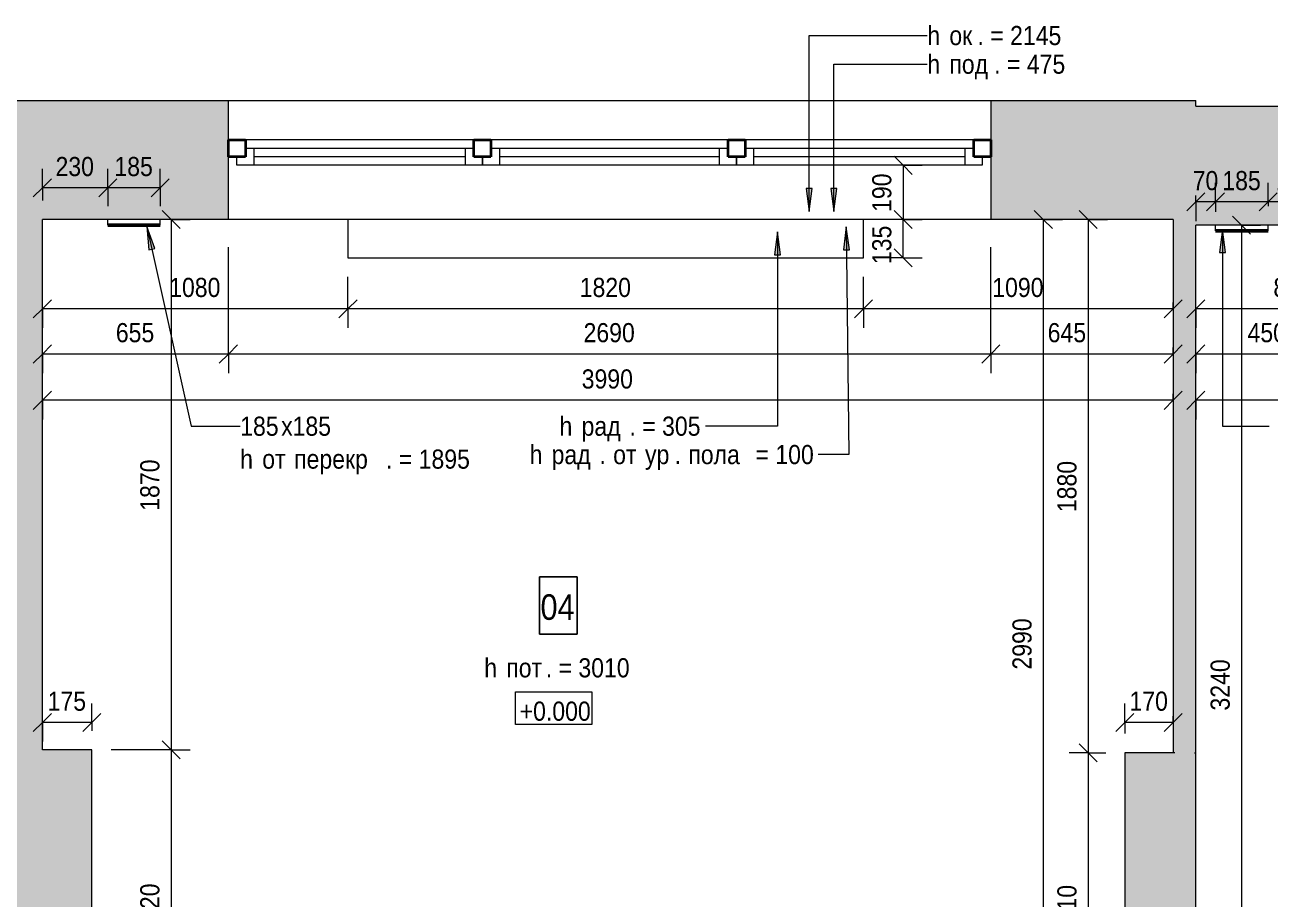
# Model space of a CAD drawing. Header units: millimetres. Extents: x 13896 to 30347, y -17371 to -9261.
# Drawn here: x 22362 to 26754, y -12343 to -9261 of the extents above; entities that cross this region are included whole.
import ezdxf

# ---------------------------------------------------------------- set-up
doc = ezdxf.new("R2010")
doc.units = ezdxf.units.MM
for name, color, linetype, lineweight in [('_ Окна', 7, 'Continuous', 35), ('Аннотация', 7, 'Continuous', 9), ('Марки помещений', 7, 'Continuous', 18), ('Окна', 7, 'Continuous', 20), ('Размеры', 7, 'Continuous', 9), ('Размеры-45', 7, 'Continuous', 9), ('Стены внутренние', 7, 'Continuous', 20), ('Узлы', 7, 'Continuous', 20)]:
    doc.layers.add(name, color=color, linetype=linetype, lineweight=lineweight)
doc.layers.add('Линии', color=94, linetype='Continuous', lineweight=9, true_color=0x00a600)
doc.styles.add('Century Gothic', font='GOTHIC.TTF', dxfattribs={"width": 0.9, "height": 67.5})
doc.styles.add('Century Gothic_1', font='GOTHIC.TTF', dxfattribs={"width": 0.9, "height": 90})
doc.dimstyles.new('GOT_1_5_округ_до_5', dxfattribs={"dimscale": 304.8, "dimtxt": 70.481358, "dimasz": 0.20876, "dimexe": 0.221457, "dimexo": 0.221457, "dimgap": 0.073819, "dimtad": 1, "dimdec": 0, "dimrnd": 5, "dimdsep": 46, "dimtxsty": 'Century Gothic', "dimblk1": 'OBLIQUE', "dimblk2": 'OBLIQUE', "dimsah": 1, "dimcen": 0.09, "dimazin": 0, "dimtfac": 1, "dimtdec": 4, "dimtix": 1, "dimtmove": 0, "dimatfit": 3, "dimfxl": 1, "dimtvp": 1, "dimtolj": 1, "dimtzin": 0, "dimarcsym": 2})
doc.dimstyles.new('GOT_1_5_округ_до_5_1', dxfattribs={"dimscale": 304.8, "dimtxt": 70.481358, "dimasz": 0.20876, "dimexe": 0.221457, "dimexo": 0.221457, "dimgap": 0.073819, "dimtad": 1, "dimdec": 0, "dimrnd": 5, "dimdsep": 46, "dimtxsty": 'Century Gothic', "dimblk1": 'OBLIQUE', "dimblk2": 'OBLIQUE', "dimsah": 1, "dimcen": 0.09, "dimazin": 0, "dimtfac": 1, "dimtdec": 4, "dimtix": 1, "dimtmove": 2, "dimatfit": 3, "dimfxl": 1, "dimtvp": 1, "dimtolj": 1, "dimtzin": 0, "dimarcsym": 2})

# ---------------------------------------------------------------- blocks, each defined once
blk = doc.blocks.new('w3 - w3 2-6168632-02_Обмерочный план')
at = {"layer": '_ Окна', "lineweight": 9}
for p, q in [((-1100, 18.8), (-1040, 18.8)), ((-1100, -11.2), (-1100, 18.8)), ((-1040, 18.8), (-1040, -41.2)), ((-293.7, 18.8), (-233.7, 18.8)), ((-293.7, -41.2), (-293.7, 18.8)), ((-233.7, 18.8), (-233.7, -11.2)), ((-233.7, 18.8), (-173.7, 18.8)), ((-233.7, -11.2), (-233.7, 18.8)), ((-173.7, 18.8), (-173.7, -41.2)), ((602.7, 18.8), (662.7, 18.8)), ((602.7, -41.2), (602.7, 18.8)), ((662.7, 18.8), (722.7, 18.8)), ((662.7, -11.2), (662.7, 18.8)), ((662.7, 18.8), (662.7, -11.2)), ((722.7, 18.8), (722.7, -41.2)), ((1469, 18.8), (1529, 18.8)), ((1469, -41.2), (1469, 18.8)), ((1529, 18.8), (1529, -11.2)), ((-1070, -11.2), (-1100, -11.2)), ((-1070, -41.2), (-1070, -11.2)), ((-1040, -41.2), (-1070, -41.2)), ((-263.7, -41.2), (-293.7, -41.2)), ((-263.7, -11.2), (-263.7, -41.2)), ((-233.7, -11.2), (-263.7, -11.2)), ((-203.7, -11.2), (-233.7, -11.2)), ((-203.7, -41.2), (-203.7, -11.2)), ((-173.7, -41.2), (-203.7, -41.2)), ((632.7, -41.2), (602.7, -41.2)), ((632.7, -11.2), (632.7, -41.2)), ((662.7, -11.2), (632.7, -11.2)), ((692.7, -11.2), (662.7, -11.2)), ((692.7, -41.2), (692.7, -11.2)), ((722.7, -41.2), (692.7, -41.2)), ((1499, -41.2), (1469, -41.2)), ((1499, -11.2), (1499, -41.2)), ((1529, -11.2), (1499, -11.2))]:
    blk.add_line(p, q, dxfattribs=at)
at = {"layer": '_ Окна'}
for p, q in [((-1130, -71.2), (-1130, -11.2)), ((-1130, -11.2), (-1070, -11.2)), ((-1070, -11.2), (-1070, -71.2)), ((-263.7, -11.2), (-203.7, -11.2)), ((-263.7, -71.2), (-263.7, -11.2)), ((-203.7, -11.2), (-203.7, -71.2)), ((632.7, -11.2), (692.7, -11.2)), ((632.7, -71.2), (632.7, -11.2)), ((692.7, -11.2), (692.7, -71.2)), ((1499, -71.2), (1499, -11.2)), ((1499, -11.2), (1559, -11.2)), ((1559, -11.2), (1559, -71.2)), ((-1070, -71.2), (-1130, -71.2)), ((-203.7, -71.2), (-263.7, -71.2)), ((692.7, -71.2), (632.7, -71.2)), ((1559, -71.2), (1499, -71.2))]:
    blk.add_line(p, q, dxfattribs=at)
at = {"layer": 'Окна', "lineweight": 9}
for p, q in [((-1040, 18.8), (-293.7, 18.8)), ((-173.7, 18.8), (602.7, 18.8)), ((722.7, 18.8), (1469, 18.8)), ((-293.7, -41.2), (-1040, -41.2)), ((602.7, -41.2), (-173.7, -41.2)), ((1469, -41.2), (722.7, -41.2))]:
    blk.add_line(p, q, dxfattribs=at)
at = {"layer": 'Окна'}
for p, q in [((-1040, -11.2), (-293.7, -11.2)), ((-173.7, -11.2), (602.7, -11.2)), ((722.7, -11.2), (1469, -11.2)), ((-1070, -71.2), (-263.7, -71.2)), ((-203.7, -71.2), (632.7, -71.2)), ((692.7, -71.2), (1499, -71.2))]:
    blk.add_line(p, q, dxfattribs=at)
blk = doc.blocks.new('DIMBLOCK1-02_Обмерочный план')
at = {"layer": 'Размеры-45'}
for p, q in [((22598.8, -11720.5), (22598.8, -11653)), ((22423.8, -11720.5), (22423.8, -11698)), ((22598.8, -11720.5), (22423.8, -11720.5)), ((22423.8, -11720.5), (22423.8, -11788)), ((22598.8, -11720.5), (22598.8, -11749.6))]:
    blk.add_line(p, q, dxfattribs=at)
at = {"layer": 'Размеры-45', "lineweight": 18}
for p, q in [((22423.8, -11720.5), (22392, -11752.3)), ((22423.8, -11720.5), (22455.6, -11688.7)), ((22598.8, -11720.5), (22567, -11752.3)), ((22598.8, -11720.5), (22630.6, -11688.7))]:
    blk.add_line(p, q, dxfattribs=at)
at = {"layer": 'Размеры-45', "color": 0, "insert": (22442.5, -11611.5), "char_height": 67.5, "width": 165.128, "attachment_point": 1, "line_spacing_factor": 0.984502, "style": 'Century Gothic'}
blk.add_mtext('175', dxfattribs=at)
blk = doc.blocks.new('_Oblique')
at = {"color": 0, "linetype": 'ByBlock', "lineweight": -2}
blk.add_line((-0.5, -0.5), (0.5, 0.5), dxfattribs=at)
blk = doc.blocks.new('DIMBLOCK9-02_Обмерочный план')
at = {"layer": 'Размеры-45'}
for p, q in [((26241.8, -11720.5), (26241.8, -11653)), ((26411.8, -11720.5), (26241.8, -11720.5)), ((26241.8, -11720.5), (26241.8, -11759.6)), ((26411.8, -11720.5), (26411.8, -11698)), ((26411.8, -11720.5), (26411.8, -11788))]:
    blk.add_line(p, q, dxfattribs=at)
at = {"layer": 'Размеры-45', "lineweight": 18}
for p, q in [((26241.8, -11720.5), (26210, -11752.3)), ((26241.8, -11720.5), (26273.6, -11688.7)), ((26411.8, -11720.5), (26380, -11752.3)), ((26411.8, -11720.5), (26443.6, -11688.7))]:
    blk.add_line(p, q, dxfattribs=at)
at = {"layer": 'Размеры-45', "color": 0, "insert": (26258, -11611.5), "char_height": 67.5, "width": 165.128, "attachment_point": 1, "line_spacing_factor": 0.984502, "style": 'Century Gothic'}
blk.add_mtext('170', dxfattribs=at)
blk = doc.blocks.new('DIMBLOCK14-02_Обмерочный план')
at = {"layer": 'Размеры-45'}
for p, q in [((26939.8, -10421.2), (26939.8, -10064.6)), ((26491.8, -10421.2), (26491.8, -10398.7)), ((26939.8, -10421.2), (26491.8, -10421.2)), ((26491.8, -10421.2), (26491.8, -10488.7)), ((26939.8, -10421.2), (26939.8, -10488.7))]:
    blk.add_line(p, q, dxfattribs=at)
at = {"layer": 'Размеры-45', "lineweight": 18}
for p, q in [((26491.8, -10421.2), (26523.6, -10389.4)), ((26939.8, -10421.2), (26971.6, -10389.4)), ((26491.8, -10421.2), (26460, -10453)), ((26939.8, -10421.2), (26908, -10453))]:
    blk.add_line(p, q, dxfattribs=at)
at = {"layer": 'Размеры-45', "color": 0, "insert": (26674.4, -10312.2), "char_height": 67.5, "width": 165.128, "attachment_point": 1, "line_spacing_factor": 0.984502, "style": 'Century Gothic'}
blk.add_mtext('450', dxfattribs=at)
blk = doc.blocks.new('DIMBLOCK19-02_Обмерочный план')
at = {"layer": 'Размеры-45', "lineweight": 18}
for p, q in [((26491.8, -10584.5), (26523.6, -10552.6)), ((30101.8, -10584.5), (30133.6, -10552.6)), ((26491.8, -10584.5), (26460, -10616.3)), ((30101.8, -10584.5), (30070, -10616.3))]:
    blk.add_line(p, q, dxfattribs=at)
at = {"layer": 'Размеры-45'}
for p, q in [((26491.8, -10584.5), (26491.8, -10562)), ((30101.8, -10584.5), (30101.8, -10562)), ((30101.8, -10584.5), (26491.8, -10584.5)), ((26491.8, -10584.5), (26491.8, -10652)), ((30101.8, -10584.5), (30101.8, -10652))]:
    blk.add_line(p, q, dxfattribs=at)
at = {"layer": 'Размеры-45', "color": 0, "insert": (28205.1, -10475.4), "char_height": 67.5, "width": 220.17, "attachment_point": 1, "line_spacing_factor": 0.984502, "style": 'Century Gothic'}
blk.add_mtext('3610', dxfattribs=at)
blk = doc.blocks.new('DIMBLOCK20-02_Обмерочный план')
at = {"layer": 'Размеры-45', "lineweight": 18}
for p, q in [((26653.2, -9967.1), (26621.4, -9935.3)), ((26653.2, -9967.1), (26685, -9999)), ((26653.2, -13206.1), (26621.4, -13174.3)), ((26653.2, -13206.1), (26685, -13238))]:
    blk.add_line(p, q, dxfattribs=at)
at = {"layer": 'Размеры-45'}
for p, q in [((26653.2, -9967.1), (26630.7, -9967.1)), ((26653.2, -9967.1), (26653.2, -13206.1)), ((26653.2, -9967.1), (26720.7, -9967.1)), ((26653.2, -13206.1), (26559.3, -13206.1)), ((26653.2, -13206.1), (26720.7, -13206.1))]:
    blk.add_line(p, q, dxfattribs=at)
at = {"layer": 'Размеры-45', "color": 0, "insert": (26544.1, -11678.4), "char_height": 67.5, "width": 220.17, "attachment_point": 1, "rotation": 90, "line_spacing_factor": 0.984502, "style": 'Century Gothic'}
blk.add_mtext('3240', dxfattribs=at)
blk = doc.blocks.new('DIMBLOCK26-02_Обмерочный план')
at = {"layer": 'Размеры-45'}
for p, q in [((27291.8, -10261.7), (27291.8, -10169.6)), ((26491.8, -10261.7), (26491.8, -10239.2)), ((27291.8, -10261.7), (26491.8, -10261.7)), ((26491.8, -10261.7), (26491.8, -10329.2)), ((27291.8, -10261.7), (27291.8, -10329.2))]:
    blk.add_line(p, q, dxfattribs=at)
at = {"layer": 'Размеры-45', "lineweight": 18}
for p, q in [((26491.8, -10261.7), (26523.6, -10229.9)), ((27291.8, -10261.7), (27323.6, -10229.9)), ((26491.8, -10261.7), (26460, -10293.5)), ((27291.8, -10261.7), (27260, -10293.5))]:
    blk.add_line(p, q, dxfattribs=at)
at = {"layer": 'Размеры-45', "color": 0, "insert": (26765.6, -10152.7), "char_height": 67.5, "width": 165.128, "attachment_point": 1, "line_spacing_factor": 0.984502, "style": 'Century Gothic'}
blk.add_mtext('800', dxfattribs=at)
blk = doc.blocks.new('DIMBLOCK55-02_Обмерочный план')
at = {"layer": 'Размеры-45'}
for p, q in [((25768.8, -10421.2), (25768.8, -10044.6)), ((26411.8, -10421.2), (26411.8, -10398.7)), ((26411.8, -10421.2), (25768.8, -10421.2)), ((25768.8, -10421.2), (25768.8, -10488.7)), ((26411.8, -10421.2), (26411.8, -10488.7))]:
    blk.add_line(p, q, dxfattribs=at)
at = {"layer": 'Размеры-45', "lineweight": 18}
for p, q in [((25768.8, -10421.2), (25800.6, -10389.4)), ((26411.8, -10421.2), (26443.6, -10389.4)), ((25768.8, -10421.2), (25737, -10453)), ((26411.8, -10421.2), (26380, -10453))]:
    blk.add_line(p, q, dxfattribs=at)
at = {"layer": 'Размеры-45', "color": 0, "insert": (25969.5, -10312.2), "char_height": 67.5, "width": 165.128, "attachment_point": 1, "line_spacing_factor": 0.984502, "style": 'Century Gothic'}
blk.add_mtext('645', dxfattribs=at)
blk = doc.blocks.new('DIMBLOCK56-02_Обмерочный план')
at = {"layer": 'Размеры-45'}
for p, q in [((23079.8, -10421.2), (23079.8, -10044.6)), ((25768.8, -10421.2), (25768.8, -10044.6)), ((25768.8, -10421.2), (23079.8, -10421.2)), ((23079.8, -10421.2), (23079.8, -10488.7)), ((25768.8, -10421.2), (25768.8, -10488.7))]:
    blk.add_line(p, q, dxfattribs=at)
at = {"layer": 'Размеры-45', "lineweight": 18}
for p, q in [((23079.8, -10421.2), (23111.6, -10389.4)), ((25768.8, -10421.2), (25800.6, -10389.4)), ((23079.8, -10421.2), (23048, -10453)), ((25768.8, -10421.2), (25737, -10453))]:
    blk.add_line(p, q, dxfattribs=at)
at = {"layer": 'Размеры-45', "color": 0, "insert": (24332.6, -10312.2), "char_height": 67.5, "width": 220.17, "attachment_point": 1, "line_spacing_factor": 0.984502, "style": 'Century Gothic'}
blk.add_mtext('2690', dxfattribs=at)
blk = doc.blocks.new('DIMBLOCK57-02_Обмерочный план')
at = {"layer": 'Размеры-45'}
for p, q in [((23079.8, -10421.2), (23079.8, -10044.6)), ((22423.8, -10421.2), (22423.8, -10398.7)), ((23079.8, -10421.2), (22423.8, -10421.2)), ((22423.8, -10421.2), (22423.8, -10488.7)), ((23079.8, -10421.2), (23079.8, -10488.7))]:
    blk.add_line(p, q, dxfattribs=at)
at = {"layer": 'Размеры-45', "lineweight": 18}
for p, q in [((22423.8, -10421.2), (22455.6, -10389.4)), ((23079.8, -10421.2), (23111.6, -10389.4)), ((22423.8, -10421.2), (22392, -10453)), ((23079.8, -10421.2), (23048, -10453))]:
    blk.add_line(p, q, dxfattribs=at)
at = {"layer": 'Размеры-45', "color": 0, "insert": (22683, -10312.2), "char_height": 67.5, "width": 165.128, "attachment_point": 1, "line_spacing_factor": 0.984502, "style": 'Century Gothic'}
blk.add_mtext('655', dxfattribs=at)
blk = doc.blocks.new('DIMBLOCK58-02_Обмерочный план')
at = {"layer": 'Размеры-45'}
for p, q in [((23501.8, -10261.7), (23501.8, -10149.6)), ((22423.8, -10261.7), (22423.8, -10239.2)), ((23501.8, -10261.7), (22423.8, -10261.7)), ((22423.8, -10261.7), (22423.8, -10329.2)), ((23501.8, -10261.7), (23501.8, -10329.2))]:
    blk.add_line(p, q, dxfattribs=at)
at = {"layer": 'Размеры-45', "lineweight": 18}
for p, q in [((22423.8, -10261.7), (22455.6, -10229.9)), ((23501.8, -10261.7), (23533.6, -10229.9)), ((22423.8, -10261.7), (22392, -10293.5)), ((23501.8, -10261.7), (23470, -10293.5))]:
    blk.add_line(p, q, dxfattribs=at)
at = {"layer": 'Размеры-45', "color": 0, "insert": (22871.1, -10152.7), "char_height": 67.5, "width": 220.17, "attachment_point": 1, "line_spacing_factor": 0.984502, "style": 'Century Gothic'}
blk.add_mtext('1080', dxfattribs=at)
blk = doc.blocks.new('DIMBLOCK59-02_Обмерочный план')
at = {"layer": 'Размеры-45'}
for p, q in [((25319.8, -10261.7), (25319.8, -10149.6)), ((26411.8, -10261.7), (25319.8, -10261.7)), ((25319.8, -10261.7), (25319.8, -10329.2)), ((26411.8, -10261.7), (26411.8, -10239.2)), ((26411.8, -10261.7), (26411.8, -10329.2))]:
    blk.add_line(p, q, dxfattribs=at)
at = {"layer": 'Размеры-45', "lineweight": 18}
for p, q in [((25319.8, -10261.7), (25351.6, -10229.9)), ((26411.8, -10261.7), (26443.6, -10229.9)), ((25319.8, -10261.7), (25288, -10293.5)), ((26411.8, -10261.7), (26380, -10293.5))]:
    blk.add_line(p, q, dxfattribs=at)
at = {"layer": 'Размеры-45', "color": 0, "insert": (25774.1, -10152.7), "char_height": 67.5, "width": 220.17, "attachment_point": 1, "line_spacing_factor": 0.984502, "style": 'Century Gothic'}
blk.add_mtext('1090', dxfattribs=at)
blk = doc.blocks.new('DIMBLOCK60-02_Обмерочный план')
at = {"layer": 'Размеры-45'}
for p, q in [((23501.8, -10261.7), (23501.8, -10149.6)), ((25319.8, -10261.7), (25319.8, -10149.6)), ((25319.8, -10261.7), (23501.8, -10261.7)), ((23501.8, -10261.7), (23501.8, -10329.2)), ((25319.8, -10261.7), (25319.8, -10329.2))]:
    blk.add_line(p, q, dxfattribs=at)
at = {"layer": 'Размеры-45', "lineweight": 18}
for p, q in [((23501.8, -10261.7), (23533.6, -10229.9)), ((25319.8, -10261.7), (25351.6, -10229.9)), ((23501.8, -10261.7), (23470, -10293.5)), ((25319.8, -10261.7), (25288, -10293.5))]:
    blk.add_line(p, q, dxfattribs=at)
at = {"layer": 'Размеры-45', "color": 0, "insert": (24319.1, -10152.7), "char_height": 67.5, "width": 220.17, "attachment_point": 1, "line_spacing_factor": 0.984502, "style": 'Century Gothic'}
blk.add_mtext('1820', dxfattribs=at)
blk = doc.blocks.new('DIMBLOCK61-02_Обмерочный план')
at = {"layer": 'Размеры-45', "lineweight": 18}
for p, q in [((22423.8, -10584.5), (22455.6, -10552.6)), ((26411.8, -10584.5), (26443.6, -10552.6)), ((22423.8, -10584.5), (22392, -10616.3)), ((26411.8, -10584.5), (26380, -10616.3))]:
    blk.add_line(p, q, dxfattribs=at)
at = {"layer": 'Размеры-45'}
for p, q in [((22423.8, -10584.5), (22423.8, -10562)), ((26411.8, -10584.5), (26411.8, -10562)), ((26411.8, -10584.5), (22423.8, -10584.5)), ((22423.8, -10584.5), (22423.8, -10652)), ((26411.8, -10584.5), (26411.8, -10652))]:
    blk.add_line(p, q, dxfattribs=at)
at = {"layer": 'Размеры-45', "color": 0, "insert": (24326.1, -10475.4), "char_height": 67.5, "width": 220.17, "attachment_point": 1, "line_spacing_factor": 0.984502, "style": 'Century Gothic'}
blk.add_mtext('3990', dxfattribs=at)
blk = doc.blocks.new('DIMBLOCK62-02_Обмерочный план')
at = {"layer": 'Размеры-45', "lineweight": 18}
for p, q in [((22878.1, -9947.1), (22846.3, -9915.3)), ((22878.1, -9947.1), (22909.9, -9979)), ((22878.1, -11817.1), (22846.3, -11785.3)), ((22878.1, -11817.1), (22909.9, -11849))]:
    blk.add_line(p, q, dxfattribs=at)
at = {"layer": 'Размеры-45'}
for p, q in [((22878.1, -9947.1), (22855.6, -9947.1)), ((22878.1, -9947.1), (22878.1, -11817.1)), ((22878.1, -9947.1), (22945.6, -9947.1)), ((22878.1, -11817.1), (22666.3, -11817.1)), ((22878.1, -11817.1), (22945.6, -11817.1))]:
    blk.add_line(p, q, dxfattribs=at)
at = {"layer": 'Размеры-45', "color": 0, "insert": (22769.1, -10973.9), "char_height": 67.5, "width": 220.17, "attachment_point": 1, "rotation": 90, "line_spacing_factor": 0.984502, "style": 'Century Gothic'}
blk.add_mtext('1870', dxfattribs=at)
blk = doc.blocks.new('DIMBLOCK63-02_Обмерочный план')
at = {"layer": 'Размеры-45', "lineweight": 18}
for p, q in [((26112.6, -9947.1), (26080.8, -9915.3)), ((26112.6, -9947.1), (26144.4, -9979)), ((26112.6, -11827.1), (26080.8, -11795.3)), ((26112.6, -11827.1), (26144.4, -11859))]:
    blk.add_line(p, q, dxfattribs=at)
at = {"layer": 'Размеры-45'}
for p, q in [((26112.6, -9947.1), (26090.1, -9947.1)), ((26112.6, -9947.1), (26112.6, -11827.1)), ((26112.6, -9947.1), (26180.1, -9947.1)), ((26112.6, -11827.1), (26045.1, -11827.1)), ((26112.6, -11827.1), (26174.3, -11827.1))]:
    blk.add_line(p, q, dxfattribs=at)
at = {"layer": 'Размеры-45', "color": 0, "insert": (26003.6, -10978.9), "char_height": 67.5, "width": 220.17, "attachment_point": 1, "rotation": 90, "line_spacing_factor": 0.984502, "style": 'Century Gothic'}
blk.add_mtext('1880', dxfattribs=at)
blk = doc.blocks.new('DIMBLOCK64-02_Обмерочный план')
at = {"layer": 'Размеры-45', "lineweight": 18}
for p, q in [((26112.6, -11827.1), (26080.8, -11795.3)), ((26112.6, -11827.1), (26144.4, -11859)), ((26112.6, -12937.1), (26080.8, -12905.3)), ((26112.6, -12937.1), (26144.4, -12969))]:
    blk.add_line(p, q, dxfattribs=at)
at = {"layer": 'Размеры-45'}
for p, q in [((26112.6, -11827.1), (26045.1, -11827.1)), ((26112.6, -11827.1), (26112.6, -12937.1)), ((26112.6, -11827.1), (26174.3, -11827.1)), ((26112.6, -12937.1), (26090.1, -12937.1)), ((26112.6, -12937.1), (26180.1, -12937.1))]:
    blk.add_line(p, q, dxfattribs=at)
at = {"layer": 'Размеры-45', "color": 0, "insert": (26003.6, -12473.9), "char_height": 67.5, "width": 220.17, "attachment_point": 1, "rotation": 90, "line_spacing_factor": 0.984502, "style": 'Century Gothic'}
blk.add_mtext('1110', dxfattribs=at)
blk = doc.blocks.new('DIMBLOCK69-02_Обмерочный план')
at = {"layer": 'Размеры-45', "lineweight": 18}
for p, q in [((22878.1, -11817.1), (22846.3, -11785.3)), ((22878.1, -11817.1), (22909.9, -11849)), ((22878.1, -12937.1), (22846.3, -12905.3)), ((22878.1, -12937.1), (22909.9, -12969))]:
    blk.add_line(p, q, dxfattribs=at)
at = {"layer": 'Размеры-45'}
for p, q in [((22878.1, -11817.1), (22666.3, -11817.1)), ((22878.1, -11817.1), (22878.1, -12937.1)), ((22878.1, -11817.1), (22945.6, -11817.1)), ((22878.1, -12937.1), (22855.6, -12937.1)), ((22878.1, -12937.1), (22945.6, -12937.1))]:
    blk.add_line(p, q, dxfattribs=at)
at = {"layer": 'Размеры-45', "color": 0, "insert": (22769.1, -12468.9), "char_height": 67.5, "width": 220.17, "attachment_point": 1, "rotation": 90, "line_spacing_factor": 0.984502, "style": 'Century Gothic'}
blk.add_mtext('1120', dxfattribs=at)
blk = doc.blocks.new('DIMBLOCK71-02_Обмерочный план')
at = {"layer": 'Размеры-45', "lineweight": 18}
for p, q in [((25954.2, -9947.1), (25922.4, -9915.3)), ((25954.2, -9947.1), (25986.1, -9979)), ((25954.2, -12937.1), (25922.4, -12905.3)), ((25954.2, -12937.1), (25986.1, -12969))]:
    blk.add_line(p, q, dxfattribs=at)
at = {"layer": 'Размеры-45'}
for p, q in [((25954.2, -9947.1), (25931.7, -9947.1)), ((25954.2, -9947.1), (25954.2, -12937.1)), ((25954.2, -9947.1), (26021.7, -9947.1)), ((25954.2, -12937.1), (25931.7, -12937.1)), ((25954.2, -12937.1), (26021.7, -12937.1))]:
    blk.add_line(p, q, dxfattribs=at)
at = {"layer": 'Размеры-45', "color": 0, "insert": (25845.2, -11533.9), "char_height": 67.5, "width": 220.17, "attachment_point": 1, "rotation": 90, "line_spacing_factor": 0.984502, "style": 'Century Gothic'}
blk.add_mtext('2990', dxfattribs=at)
blk = doc.blocks.new('DIMBLOCK72-02_Обмерочный план')
at = {"layer": 'Размеры-45'}
for p, q in [((22654.3, -9835.4), (22654.3, -9767.9)), ((22839.3, -9835.4), (22839.3, -9767.9)), ((22839.3, -9835.4), (22654.3, -9835.4)), ((22654.3, -9835.4), (22654.3, -9899.6)), ((22839.3, -9835.4), (22839.3, -9899.6))]:
    blk.add_line(p, q, dxfattribs=at)
at = {"layer": 'Размеры-45', "lineweight": 18}
for p, q in [((22654.3, -9835.4), (22622.5, -9867.2)), ((22654.3, -9835.4), (22686.1, -9803.6)), ((22839.3, -9835.4), (22807.5, -9867.2)), ((22839.3, -9835.4), (22871.1, -9803.6))]:
    blk.add_line(p, q, dxfattribs=at)
at = {"layer": 'Размеры-45', "color": 0, "insert": (22678, -9726.4), "char_height": 67.5, "width": 165.128, "attachment_point": 1, "line_spacing_factor": 0.984502, "style": 'Century Gothic'}
blk.add_mtext('185', dxfattribs=at)
blk = doc.blocks.new('DIMBLOCK73-02_Обмерочный план')
at = {"layer": 'Размеры-45'}
for p, q in [((22423.8, -9835.4), (22423.8, -9767.9)), ((22654.3, -9835.4), (22654.3, -9767.9)), ((22654.3, -9835.4), (22423.8, -9835.4)), ((22423.8, -9835.4), (22423.8, -9879.6)), ((22654.3, -9835.4), (22654.3, -9899.6))]:
    blk.add_line(p, q, dxfattribs=at)
at = {"layer": 'Размеры-45', "lineweight": 18}
for p, q in [((22423.8, -9835.4), (22392, -9867.2)), ((22423.8, -9835.4), (22455.6, -9803.6)), ((22654.3, -9835.4), (22622.5, -9867.2)), ((22654.3, -9835.4), (22686.1, -9803.6))]:
    blk.add_line(p, q, dxfattribs=at)
at = {"layer": 'Размеры-45', "color": 0, "insert": (22470.3, -9726.4), "char_height": 67.5, "width": 165.128, "attachment_point": 1, "line_spacing_factor": 0.984502, "style": 'Century Gothic'}
blk.add_mtext('230', dxfattribs=at)
blk = doc.blocks.new('DIMBLOCK74-02_Обмерочный план')
at = {"layer": 'Размеры-45', "lineweight": 18}
for p, q in [((25459.6, -9947.1), (25427.8, -9915.3)), ((25459.6, -9947.1), (25491.4, -9979)), ((25459.6, -10082.1), (25427.8, -10050.3)), ((25459.6, -10082.1), (25491.4, -10114))]:
    blk.add_line(p, q, dxfattribs=at)
at = {"layer": 'Размеры-45'}
for p, q in [((25459.6, -9947.1), (25392.1, -9947.1)), ((25459.6, -10082.1), (25459.6, -9947.1)), ((25459.6, -9947.1), (25482.1, -9947.1)), ((25459.6, -10082.1), (25387.3, -10082.1)), ((25459.6, -10082.1), (25527.1, -10082.1))]:
    blk.add_line(p, q, dxfattribs=at)
at = {"layer": 'Размеры-45', "color": 0, "insert": (25350.6, -10104.3), "char_height": 67.5, "width": 165.128, "attachment_point": 1, "rotation": 90, "line_spacing_factor": 0.984502, "style": 'Century Gothic'}
blk.add_mtext('135', dxfattribs=at)
blk = doc.blocks.new('DIMBLOCK75-02_Обмерочный план')
at = {"layer": 'Размеры-45', "lineweight": 18}
for p, q in [((25459.6, -9755.9), (25427.8, -9724.1)), ((25459.6, -9755.9), (25491.4, -9787.8)), ((25459.6, -9947.1), (25427.8, -9915.3)), ((25459.6, -9947.1), (25491.4, -9979))]:
    blk.add_line(p, q, dxfattribs=at)
at = {"layer": 'Размеры-45'}
for p, q in [((25459.6, -9755.9), (25437.1, -9755.9)), ((25459.6, -9755.9), (25459.6, -9947.1)), ((25459.6, -9755.9), (25527.1, -9755.9)), ((25459.6, -9947.1), (25437.1, -9947.1)), ((25459.6, -9947.1), (25527.1, -9947.1))]:
    blk.add_line(p, q, dxfattribs=at)
at = {"layer": 'Размеры-45', "color": 0, "insert": (25350.6, -9920.3), "char_height": 67.5, "width": 165.128, "attachment_point": 1, "rotation": 90, "line_spacing_factor": 0.984502, "style": 'Century Gothic'}
blk.add_mtext('190', dxfattribs=at)
blk = doc.blocks.new('Марка_Помещение_Номер - Номер-4743664-02_Обмерочный план')
at = {"layer": 'Марки помещений'}
for p, q in [((-1.477, 2.76), (-1.477, 7.259)), ((-1.477, 7.259), (1.49, 7.259)), ((1.49, 7.259), (-1.477, 7.259)), ((-1.477, 7.259), (-1.477, 2.76)), ((1.49, 7.259), (1.49, 2.76)), ((1.49, 2.76), (1.49, 7.259)), ((1.49, 2.76), (-1.477, 2.76)), ((-1.477, 2.76), (1.49, 2.76))]:
    blk.add_line(p, q, dxfattribs=at)
blk = doc.blocks.new('DIMBLOCK161-02_Обмерочный план')
at = {"layer": 'Размеры-45'}
for p, q in [((26561.8, -9885.1), (26561.8, -9817.6)), ((26491.8, -9885.1), (26491.8, -9862.6)), ((26561.8, -9885.1), (26491.8, -9885.1)), ((26491.8, -9885.1), (26491.8, -9952.6)), ((26561.8, -9885.1), (26561.8, -9919.4))]:
    blk.add_line(p, q, dxfattribs=at)
at = {"layer": 'Размеры-45', "lineweight": 18}
for p, q in [((26491.8, -9885.1), (26523.6, -9853.3)), ((26561.8, -9885.1), (26593.6, -9853.3)), ((26491.8, -9885.1), (26460, -9916.9)), ((26561.8, -9885.1), (26530, -9916.9))]:
    blk.add_line(p, q, dxfattribs=at)
at = {"layer": 'Размеры-45', "color": 0, "insert": (26480.9, -9776.1), "char_height": 67.5, "width": 110.085, "attachment_point": 1, "line_spacing_factor": 0.984502, "style": 'Century Gothic'}
blk.add_mtext('70', dxfattribs=at)
blk = doc.blocks.new('DIMBLOCK162-02_Обмерочный план')
at = {"layer": 'Размеры-45'}
for p, q in [((26561.8, -9885.1), (26561.8, -9817.6)), ((26746.8, -9885.1), (26746.8, -9817.6)), ((26746.8, -9885.1), (26561.8, -9885.1)), ((26561.8, -9885.1), (26561.8, -9899.4)), ((26746.8, -9885.1), (26746.8, -9899.4))]:
    blk.add_line(p, q, dxfattribs=at)
at = {"layer": 'Размеры-45', "lineweight": 18}
for p, q in [((26561.8, -9885.1), (26593.6, -9853.3)), ((26746.8, -9885.1), (26778.6, -9853.3)), ((26561.8, -9885.1), (26530, -9916.9)), ((26746.8, -9885.1), (26715, -9916.9))]:
    blk.add_line(p, q, dxfattribs=at)
at = {"layer": 'Размеры-45', "color": 0, "insert": (26585.5, -9776.1), "char_height": 67.5, "width": 165.128, "attachment_point": 1, "line_spacing_factor": 0.984502, "style": 'Century Gothic'}
blk.add_mtext('185', dxfattribs=at)
blk = doc.blocks.new('DIMBLOCK163-02_Обмерочный план')
at = {"layer": 'Размеры-45'}
for p, q in [((26746.8, -9885.1), (26746.8, -9817.6)), ((26939.8, -9885.1), (26939.8, -9862.6)), ((26939.8, -9885.1), (26746.8, -9885.1)), ((26746.8, -9885.1), (26746.8, -9899.4)), ((26939.8, -9885.1), (26939.8, -9952.6))]:
    blk.add_line(p, q, dxfattribs=at)
at = {"layer": 'Размеры-45', "lineweight": 18}
for p, q in [((26746.8, -9885.1), (26778.6, -9853.3)), ((26939.8, -9885.1), (26971.6, -9853.3)), ((26746.8, -9885.1), (26715, -9916.9)), ((26939.8, -9885.1), (26908, -9916.9))]:
    blk.add_line(p, q, dxfattribs=at)
at = {"layer": 'Размеры-45', "color": 0, "insert": (26774.5, -9776.1), "char_height": 67.5, "width": 165.128, "attachment_point": 1, "line_spacing_factor": 0.984502, "style": 'Century Gothic'}
blk.add_mtext('195', dxfattribs=at)

msp = doc.modelspace()

# ---------------------------------------------------------------- hatches: boundary and pattern name
at = {"layer": 'Аннотация'}
for points in [[(25128.4, -9919.2), (25139.1, -9838.2), (25117.8, -9838.2)], [(25215.5, -9918.8), (25226.2, -9837.8), (25204.9, -9837.8)], [(22792.4, -9972), (22799.6, -10053.4), (22820.4, -10048.7)], [(25016.8, -9990.2), (25006.1, -10071.2), (25027.4, -10071.2)], [(25258.8, -9973.1), (25249.1, -10054.3), (25270.4, -10054)], [(26586.4, -9982.3), (26575.7, -10063.3), (26597, -10063.3)]]:
    msp.add_hatch(color=256, dxfattribs=at).paths.add_polyline_path(points)
at = {"layer": 'Стены внутренние', "true_color": 0xc0c0c0}
h = msp.add_hatch(color=9, dxfattribs=at)
h.paths.add_polyline_path([(26491.8, -9947.1), (26491.8, -9527.1), (25768.8, -9527.1), (25768.8, -9947.1), (26451.1, -9947.1)])
h.paths.add_polyline_path([(23079.8, -9947.1), (23079.8, -9527.1), (21825.6, -9527.1), (21825.6, -9947.1), (22423.8, -9947.1)])
h.paths.add_polyline_path([(19565.6, -9947.1), (19565.6, -9527.1), (18411.8, -9527.1), (18411.8, -9947.1)])
h = msp.add_hatch(color=9, dxfattribs=at)
h.paths.add_polyline_path([(30101.8, -9967.1), (30101.8, -9547.1), (29645.8, -9547.1), (29645.8, -9967.1)])
h.paths.add_polyline_path([(26939.8, -9967.1), (26939.8, -9547.1), (26491.8, -9547.1), (26491.8, -9967.1)])
for points in [[(22423.8, -11817.1), (22423.8, -9947.1), (22300.8, -9947.1), (22300.8, -11817.1)], [(26411.8, -11827.1), (26418, -11827.1), (26418, -11799.7), (26486.8, -11799.7), (26486.8, -11827.1), (26491.8, -11827.1), (26491.8, -9947.1), (26411.8, -9947.1), (26411.8, -10781.4)], [(22598.8, -13042.1), (22598.8, -11817.1), (22298.8, -11817.1), (22298.8, -12989.6), (22424.8, -12989.6), (22424.8, -13042.1)], [(26491.8, -13042.1), (26491.8, -11827.1), (26486.8, -11827.1), (26486.8, -11878.6), (26418, -11878.6), (26418, -11827.1), (26241.8, -11827.1), (26241.8, -13042.1), (26366.8, -13042.1), (26366.8, -12999.7), (26486.8, -12999.7), (26486.8, -13042.1)]]:
    msp.add_hatch(color=9, dxfattribs=at).paths.add_polyline_path(points)
at = {"layer": 'Узлы', "true_color": 0xc6c6c6}
msp.add_hatch(color=9, dxfattribs=at).paths.add_polyline_path([(26451.1, -11878.6), (26486.8, -11878.6), (26486.8, -11799.7), (26418, -11799.7), (26418, -11878.6)])

# ---------------------------------------------------------------- linework, layer by layer
at = {"layer": 'Аннотация'}
for p, q in [((25128.4, -9298.2), (25545, -9298.2)), ((25128.4, -9919.2), (25128.4, -9298.2)), ((25215.5, -9399.3), (25545, -9399.3)), ((25215.5, -9918.8), (25215.5, -9399.3)), ((25139.1, -9838.2), (25117.8, -9838.2)), ((25117.8, -9838.2), (25128.4, -9919.2)), ((25128.4, -9919.2), (25139.1, -9838.2)), ((25226.2, -9837.8), (25204.9, -9837.8)), ((25204.9, -9837.8), (25215.5, -9918.8)), ((25215.5, -9918.8), (25226.2, -9837.8)), ((22792.4, -9972), (22799.6, -10053.4)), ((22820.4, -10048.7), (22792.4, -9972)), ((22792.4, -9972), (22949.1, -10675.7)), ((25016.8, -9990.2), (25006.1, -10071.2)), ((25027.4, -10071.2), (25016.8, -9990.2)), ((25016.8, -9990.2), (25016.8, -10675.7)), ((25258.8, -9973.1), (25249.1, -10054.3)), ((25270.4, -10054), (25258.8, -9973.1)), ((25258.8, -9973.1), (25268.8, -10775.7)), ((26586.4, -9982.3), (26575.7, -10063.3)), ((26597, -10063.3), (26586.4, -9982.3)), ((26586.4, -9982.3), (26586.4, -10675.7)), ((22799.6, -10053.4), (22820.4, -10048.7)), ((25249.1, -10054.3), (25270.4, -10054)), ((25006.1, -10071.2), (25027.4, -10071.2)), ((26575.7, -10063.3), (26597, -10063.3)), ((22949.1, -10675.7), (23121.6, -10675.7)), ((24765.1, -10675.7), (24762.2, -10675.7)), ((25016.8, -10675.7), (24765.1, -10675.7)), ((26586.4, -10675.7), (26751.2, -10675.7)), ((25162.9, -10775.7), (25160.3, -10775.7)), ((25268.8, -10775.7), (25162.9, -10775.7))]:
    msp.add_line(p, q, dxfattribs=at)
at = {"layer": 'Линии', "color": 5, "lineweight": 20, "true_color": 0x0000ff}
for p, q in [((22654.3, -9967.1), (22654.3, -9947.1)), ((22839.3, -9967.1), (22839.3, -9947.1)), ((26561.8, -9986.9), (26561.8, -9966.9)), ((26746.8, -9986.9), (26746.8, -9966.9))]:
    msp.add_line(p, q, dxfattribs=at)
at = {"layer": 'Линии', "color": 5, "lineweight": 50, "true_color": 0x0000ff}
for p, q in [((22654.3, -9967.1), (22839.3, -9967.1)), ((26561.8, -9986.9), (26746.8, -9986.9))]:
    msp.add_line(p, q, dxfattribs=at)
at = {"layer": 'Линии', "color": 7, "lineweight": 20}
for p, q in [((23501.8, -9947.1), (23501.8, -10082.1)), ((25319.8, -10082.1), (25319.8, -9947.1)), ((23501.8, -10082.1), (25319.8, -10082.1))]:
    msp.add_line(p, q, dxfattribs=at)
at = {"layer": 'Линии', "color": 7}
for p, q in [((24092.1, -11612.3), (24362.1, -11612.3)), ((24092.1, -11727.3), (24092.1, -11612.3)), ((24362.1, -11612.3), (24362.1, -11727.3)), ((24362.1, -11727.3), (24092.1, -11727.3))]:
    msp.add_line(p, q, dxfattribs=at)
at = {"layer": 'Стены внутренние'}
for p, q in [((18411.8, -9527.1), (26491.8, -9527.1)), ((23079.8, -9665.9), (23079.8, -9527.1)), ((25768.8, -9527.1), (25768.8, -9665.9)), ((26491.8, -9547.1), (26491.8, -9527.1)), ((26491.8, -9547.1), (30346.8, -9547.1)), ((23079.8, -9947.1), (23079.8, -9725.9)), ((25768.8, -9725.9), (25768.8, -9947.1)), ((26411.8, -9947.1), (22423.8, -9947.1)), ((22423.8, -11817.1), (22423.8, -9947.1)), ((26411.8, -9947.1), (26411.8, -11827.1)), ((26491.8, -13206.1), (26491.8, -9967.1)), ((30101.8, -9967.1), (26491.8, -9967.1)), ((22598.8, -11817.1), (22423.8, -11817.1)), ((22598.8, -12937.1), (22598.8, -11817.1)), ((26418, -11827.1), (26241.8, -11827.1)), ((26241.8, -11827.1), (26241.8, -12937.1)), ((26486.8, -11827.1), (26491.8, -11827.1))]:
    msp.add_line(p, q, dxfattribs=at)

# ---------------------------------------------------------------- block references
at = {"layer": 'Марки помещений', "xscale": 44.99999999999998, "yscale": 44.99999999999998, "zscale": 44.99999999999998}
msp.add_blockref('Марка_Помещение_Номер - Номер-4743664-02_Обмерочный план', (24243.6, -11533.4), dxfattribs=at)
at = {"layer": 'Окна', "rotation": 180}
msp.add_blockref('w3 - w3 2-6168632-02_Обмерочный план', (24638.8, -9737.1), dxfattribs=at)

# ---------------------------------------------------------------- texts
at = {"layer": 'Аннотация', "char_height": 67.5, "attachment_point": 1, "style": 'Century Gothic'}
for s, insert, width in [('h ', (25545, -9264.5), 94.158), ('. = 2145', (25721.8, -9264.5), 383.126), ('ок', (25622.7, -9264.5), 120.133), ('h ', (25545, -9365.5), 94.158), ('под', (25622.7, -9365.5), 191.563), ('. = 475', (25780.8, -9365.5), 324.683), ('185', (23121.6, -10642), 175.329), ('\\fCentury Gothic|b0|i0|c204|p34|;\\W.9;х', (23266.2, -10642), 48.703), ('185', (23306.4, -10642), 175.329), ('h ', (24247.9, -10642), 94.158), ('рад', (24325.6, -10642), 204.551), ('. = 305', (24494.4, -10642), 324.683), ('h ', (23121.6, -10758), 94.158), ('\\fCentury Gothic|b0|i0|c204|p34|;\\W.9; ', (23287.7, -10758), 29.222), ('. = 1895', (23635.9, -10758), 383.126), ('h ', (24142.3, -10742), 94.158), ('рад', (24220, -10742), 204.551), ('от', (24437, -10742), 107.146), ('\\fCentury Gothic|b0|i0|c204|p34|;\\W.9; ', (24525.4, -10742), 29.222), ('ур', (24549.5, -10742), 126.627), ('пола', (24702.2, -10742), 259.747), (' = 100', (24916.5, -10742), 295.462), ('от', (23199.3, -10758), 107.146), ('перекр', (23311.8, -10758), 392.867), ('. ', (24388.8, -10742), 58.443), ('. ', (24654, -10742), 58.443), ('h ', (23982.3, -11493.9), 94.158), ('. = 3010', (24199.3, -11493.9), 383.126), ('пот', (24060, -11493.9), 168.835), ('+0.000', (24107.2, -11646.8), 327.93)]:
    msp.add_mtext(s, dxfattribs=dict(at, insert=insert, width=width))
at = {"layer": 'Марки помещений', "lineweight": 9, "insert": (24180.8, -11268.6), "char_height": 90, "width": 155.848, "attachment_point": 1, "style": 'Century Gothic_1'}
msp.add_mtext('04', dxfattribs=at)

# ---------------------------------------------------------------- dimensions: what is measured, and where the dimension line sits
at = {"layer": 'Размеры'}
for base, p1, p2, override, picture, middle in [((22423.817326, -9835.4137208), (22654.317326, -9967.1392535), (22423.817326, -9947.1392535), {"dimpost": '<>', "dimfxl": 231.366052}, 'DIMBLOCK73-02_Обмерочный план', (22539.067326, -9777.4658959)), ((22654.3, -9835.4), (22839.3, -9967.1), (22654.3, -9967.1), {"dimpost": '<>', "dimfxl": 185}, 'DIMBLOCK72-02_Обмерочный план', (22746.8, -9777.5)), ((26491.8, -9885.1), (26561.8, -9986.9), (26491.8, -9930.1), {"dimpost": '<>', "dimfxl": 90.125165}, 'DIMBLOCK161-02_Обмерочный план', (26526.8, -9827.1)), ((26561.8, -9885.1), (26746.8, -9966.9), (26561.8, -9966.9), {"dimpost": '<>', "dimfxl": 185}, 'DIMBLOCK162-02_Обмерочный план', (26654.3, -9827.1)), ((22423.8, -10421.2), (23079.8, -9977.1), (22423.8, -10466.2), {"dimpost": '<>', "dimfxl": 818.233974}, 'DIMBLOCK57-02_Обмерочный план', (22751.8, -10363.2)), ((25319.8, -10261.7), (26411.8, -10306.7), (25319.8, -10082.1), {"dimpost": '<>', "dimfxl": 1114.847043}, 'DIMBLOCK59-02_Обмерочный план', (25865.8, -10203.7)), ((22423.8, -11720.5), (22598.8, -11817.1), (22423.8, -11765.5), {"dimpost": '<>', "dimfxl": 182.468209}, 'DIMBLOCK1-02_Обмерочный план', (22511.3, -11663.4)), ((26241.8, -11720.5), (26411.8, -11765.5), (26241.8, -11827.1), {"dimpost": '<>', "dimfxl": 180.839764}, 'DIMBLOCK9-02_Обмерочный план', (26326.8, -11662.5))]:
    dim = msp.add_linear_dim(base=base, p1=p1, p2=p2, dimstyle='GOT_1_5_округ_до_5', override=override, dxfattribs=at)
    dim.commit()
    dim.dimension.update_dxf_attribs({"geometry": picture, "text_midpoint": middle})
for base, p1, p2, angle, override, picture, middle in [((25459.6, -9947.1), (25504.6, -9755.9), (25504.6, -9947.1), 90, {"dimpost": '<>', "dimfxl": 191.203366}, 'DIMBLOCK75-02_Обмерочный план', (25401.7, -9851.5)), ((26746.8, -9885.1), (26939.8, -9930.1), (26746.8, -9966.9), 0, {"dimpost": '<>', "dimfxl": 196.470982}, 'DIMBLOCK163-02_Обмерочный план', (26843.3, -9827.1)), ((22878.1, -11817.1), (22923.1, -9947.1), (22598.8, -11817.1), 90, {"dimpost": '<>', "dimfxl": 1897.912092}, 'DIMBLOCK62-02_Обмерочный план', (22820.2, -10882.1)), ((25954.2, -12937.1), (25999.2, -9947.1), (25999.2, -12937.1), 90, {"dimpost": '<>', "dimfxl": 2990}, 'DIMBLOCK71-02_Обмерочный план', (25896.3, -11442.1)), ((26112.6, -11827.1), (26157.6, -9947.1), (26241.8, -11827.1), 90, {"dimpost": '<>', "dimfxl": 1881.885672}, 'DIMBLOCK63-02_Обмерочный план', (26054.7, -10887.1)), ((26653.2, -13206.1), (26698.2, -9967.1), (26491.8, -13206.1), 90, {"dimpost": '<>', "dimfxl": 3245.565893}, 'DIMBLOCK20-02_Обмерочный план', (26595.2, -11586.6)), ((23079.8, -10421.2), (25768.8, -9977.1), (23079.8, -9977.1), 0, {"dimpost": '<>', "dimfxl": 2689}, 'DIMBLOCK56-02_Обмерочный план', (24424.3, -10363.2)), ((22423.8, -10261.7), (23501.8, -10082.1), (22423.8, -10306.7), 0, {"dimpost": '<>', "dimfxl": 1101.137561}, 'DIMBLOCK58-02_Обмерочный план', (22962.8, -10203.7)), ((23501.8, -10261.7), (25319.8, -10082.1), (23501.8, -10082.1), 0, {"dimpost": '<>', "dimfxl": 1818}, 'DIMBLOCK60-02_Обмерочный план', (24410.8, -10203.7)), ((22423.8, -10584.5), (26411.8, -10629.5), (22423.8, -10629.5), 0, {"dimpost": '<>', "dimfxl": 3988}, 'DIMBLOCK61-02_Обмерочный план', (24417.8, -10526.5)), ((26491.8, -10584.5), (30101.8, -10629.5), (26491.8, -10629.5), 0, {"dimpost": '<>', "dimfxl": 3610}, 'DIMBLOCK19-02_Обмерочный план', (28296.8, -10526.5)), ((22878.1, -12937.1), (22598.8, -11817.1), (22923.1, -12937.1), 90, {"dimpost": '<>', "dimfxl": 1166.006136}, 'DIMBLOCK69-02_Обмерочный план', (22820.2, -12377.1)), ((26112.6, -12937.1), (26241.8, -11827.1), (26157.6, -12937.1), 90, {"dimpost": '<>', "dimfxl": 1113.190766}, 'DIMBLOCK64-02_Обмерочный план', (26054.7, -12382.1))]:
    dim = msp.add_linear_dim(base=base, p1=p1, p2=p2, angle=angle, dimstyle='GOT_1_5_округ_до_5', override=override, dxfattribs=at)
    dim.commit()
    dim.dimension.update_dxf_attribs({"geometry": picture, "text_midpoint": middle})
dim = msp.add_linear_dim(base=(25459.6, -9947.1), p1=(25319.8, -10082.1), p2=(25414.6, -9947.1), angle=90, dimstyle='GOT_1_5_округ_до_5_1', override={"dimpost": '<>', "dimfxl": 164.966595}, dxfattribs=at)
dim.commit()
dim.dimension.update_dxf_attribs({"geometry": 'DIMBLOCK74-02_Обмерочный план', "text_midpoint": (25395.6, -10021.7), "dimtype": 160, "text_rotation": 90})
dim = msp.add_linear_dim(base=(25768.8, -10421.2), p1=(26411.8, -10466.2), p2=(25768.8, -9977.1), dimstyle='GOT_1_5_округ_до_5_1', override={"dimpost": '<>', "dimfxl": 807.848895}, dxfattribs=at)
dim.commit()
dim.dimension.update_dxf_attribs({"geometry": 'DIMBLOCK55-02_Обмерочный план', "text_midpoint": (26052, -10357.2), "dimtype": 160})
for base, p1, p2, override, picture, middle in [((26491.8, -10421.2), (26939.8, -9997.1), (26491.8, -10466.2), {"dimpost": '<>', "dimfxl": 648.623773}, 'DIMBLOCK14-02_Обмерочный план', (26757, -10357.2)), ((26491.8, -10261.7), (27291.8, -10102.1), (26491.8, -10306.7), {"dimpost": '<>', "dimfxl": 825.734931}, 'DIMBLOCK26-02_Обмерочный план', (26848.1, -10197.7))]:
    dim = msp.add_linear_dim(base=base, p1=p1, p2=p2, angle=0, dimstyle='GOT_1_5_округ_до_5_1', override=override, dxfattribs=at)
    dim.commit()
    dim.dimension.update_dxf_attribs({"geometry": picture, "text_midpoint": middle, "dimtype": 160})

doc.saveas('drawing.dxf')
